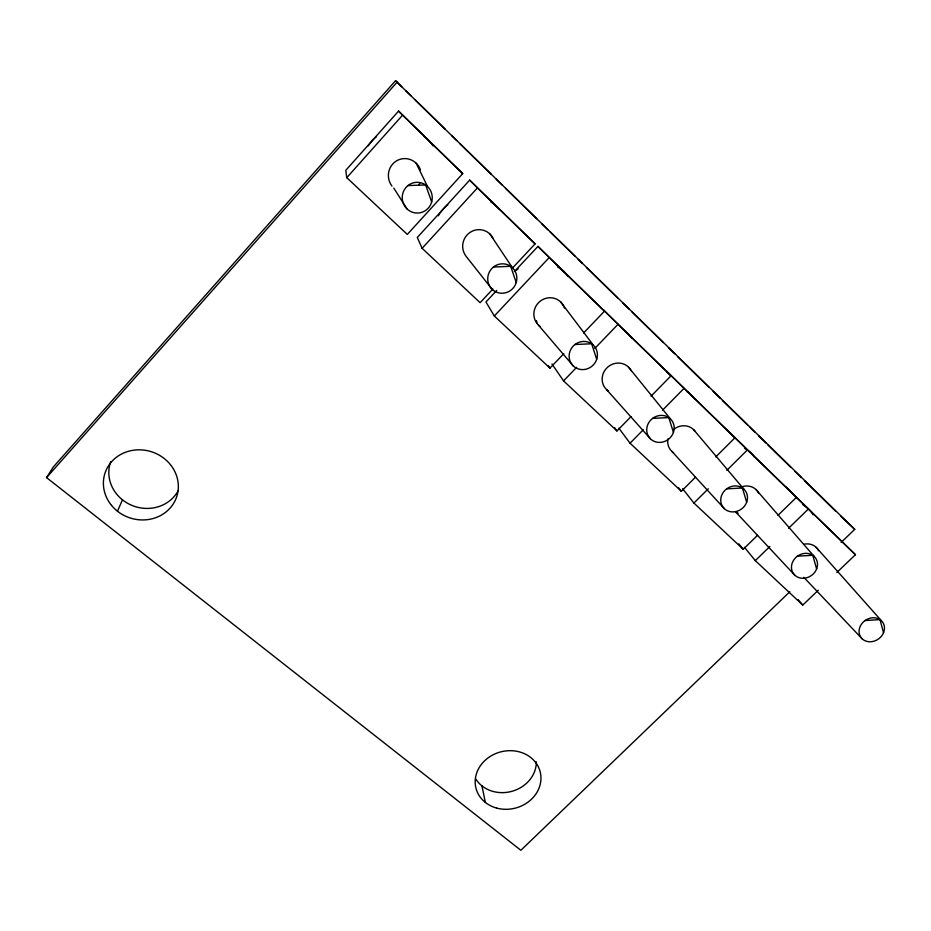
<?xml version="1.0" encoding="UTF-8"?>
<svg xmlns="http://www.w3.org/2000/svg" width="931" height="931" viewBox="0 0 931 931"><rect width="100%" height="100%" fill="white"/><g stroke="black" fill="none" stroke-linecap="round" stroke-linejoin="round"><path stroke-width="1.4" d="M117.446 511.212L122.485 499.854M789.837 591.744L520.871 850.294L46.55 477.603L53.37 466.92L395.547 80.706L854.728 529.367L841.124 542.447M46.55 477.603L397.351 81.858M398.561 111.103L345.773 170.338L346.774 177.681L407.312 234.426L462.707 173.631L398.561 111.103L462.707 173.631M346.774 177.681L402.506 115.223M512.515 268.023L535.092 243.864L469.678 180.125L417.286 237.486L422.115 248.309L480.117 302.68L492.883 289.029M422.115 248.309L477.428 187.922L469.678 180.125M496.747 290.437L485.947 301.981L494.326 315.993L549.953 368.129L563.825 353.64M514.412 271.561L537.967 246.378L604.475 311.187L583.656 332.926M494.326 315.993L549.197 257.561L537.967 246.378M630.985 416.646L616.962 430.948L563.569 380.895L576.673 367.28M594.816 348.415L618.009 324.314L603.567 310.035L671.042 375.775L651.013 396.21M695.504 477.161L681.341 491.289L630.043 443.203L643.286 429.761M662.639 410.106L684.029 388.378L734.955 437.791L715.73 456.97M757.531 535.313L743.229 549.29L693.909 503.066L708.316 488.752M726.843 470.353L747.43 449.894L796.366 497.387L777.979 515.355M818.256 590.277L802.755 605.092L755.309 560.625L769.879 546.462M788.604 528.249L808.364 509.024L855.438 554.701L836.841 572.484M865.05 620.558L879.993 619.604L881.413 620.733A13.267 11.405 -34 0 1 874.779 640.935A13.267 11.405 -34 0 1 859.394 628.658A13.267 11.405 -34 0 1 879.993 619.604L883.531 632.743M797.402 556.191L812.751 555.283L814.229 556.459A13.546 11.94 -34.9 0 1 807.782 577.429A13.546 11.94 -34.9 0 1 791.746 564.593A13.546 11.94 -34.9 0 1 812.751 555.283L816.627 568.946M726.657 488.868L742.426 488.007L743.962 489.24A13.837 12.51 -36.3 0 1 737.724 511.038A13.837 12.51 -36.3 0 1 720.99 497.585A13.837 12.51 -36.3 0 1 742.426 488.007L746.662 502.251M652.584 418.391L668.795 417.577L670.401 418.869A14.14 13.127 -38.5 0 1 664.408 441.538A14.14 13.127 -38.5 0 1 646.929 427.434A14.14 13.127 -38.5 0 1 668.795 417.577L673.439 432.438M574.951 344.517L591.627 343.76L593.315 345.122A14.454 13.779 -42.9 0 1 587.589 368.723A14.454 13.779 -42.9 0 1 569.307 353.92A14.454 13.779 -42.9 0 1 591.627 343.76L596.701 359.285M493.5 267.011L510.677 266.313L512.434 267.744A14.815 14.454 -56.7 0 1 506.999 292.346A14.815 14.454 -56.7 0 1 487.867 276.786A14.815 14.454 -56.7 0 1 510.677 266.313L516.216 282.547M407.929 185.583L425.63 184.955L427.48 186.468A15.373 15.012 86.3 0 1 422.383 212.14A15.373 15.012 86.3 0 1 402.332 195.766A15.373 15.012 86.3 0 1 425.63 184.955L431.681 201.957M854.728 529.367L840.74 516.216M727.332 430.145L808.364 509.024M785.776 486.855L855.438 554.701M477.428 187.922L535.092 243.864M549.197 257.561L604.475 311.187M618.009 324.314L671.042 375.775M395.547 80.706L401.773 86.792M405.928 90.854L411.118 95.928M415.273 99.989L445.367 129.432M451.593 135.519L456.772 140.593M459.891 143.642L491.021 174.097M496.211 179.171L502.437 185.269M505.545 188.306L536.687 218.762M541.877 223.847L548.103 229.934M550.174 231.959L575.079 256.328M578.198 259.377L582.341 263.438M586.495 267.5L617.625 297.955M622.816 303.029L629.042 309.115M632.149 312.164L663.291 342.62M668.47 347.694L674.707 353.78M677.815 356.829L708.945 387.284M713.099 391.346L720.361 398.456M722.433 400.481L747.349 424.85M749.42 426.875L754.61 431.949M758.753 436.011L766.027 443.121M768.098 445.146L790.931 467.49M795.074 471.552L801.312 477.638M804.419 480.687L835.549 511.142M747.43 449.894L666.643 371.248L684.029 388.378M688.335 392.254L691.198 395.07M626.365 332.111L629.088 334.799M562.58 270.223L564.512 272.143M803.79 577.301L862.176 638.841M735.56 511.841L794.783 575.195M667.934 438.955A15.408 14.221 -38.4 0 0 670.355 449.72L724.318 508.629M536.477 320.578L536.954 323.383L573.287 365.964M650.571 438.966L605.01 387.843A15.711 14.815 -41.6 0 1 609.584 365.697A15.711 14.815 -41.6 0 1 631.206 370.771M816.208 547.347L881.413 620.733M756.077 489.601L814.229 556.459M693.537 429.552L743.962 489.24M798.216 599.669L802.755 605.092M744.451 547.323L755.309 560.625M628.437 367.047L670.401 418.869M738.807 543.855L743.229 549.29M682.621 488.705L693.909 503.066M492.208 289.39L466.012 256.2A16.421 16.06 -68.5 0 1 470.039 232.401A16.421 16.06 -68.5 0 1 492.988 238.08M678.676 487.867L681.341 491.289M560.637 301.923L593.315 345.122M618.871 428.202L630.043 443.203M614.483 427.573L616.962 430.948M551.943 363.963L563.569 380.895M548.382 365.79L549.953 368.129M489.939 234.042L512.434 267.744M393.755 188.05L407.068 208.963M416.169 163.204L427.48 186.468M481.944 785.88L485.365 802.452M804.081 544.204A14.861 13.115 -35.3 0 1 818.617 550.675M741.344 486.948A15.129 13.651 -36.6 0 1 758.602 493.058M738.155 513.179A15.129 13.651 -36.6 0 1 736.246 512.131M673.59 452.78A15.408 14.221 -38.4 0 1 671.845 451.384M674.16 429.04A15.408 14.221 -38.4 0 1 695.003 431.228M608.374 391.02A15.711 14.815 -41.6 0 1 606.558 389.565M536.954 323.383A16.025 15.443 -48.5 0 1 542.342 299.782A16.025 15.443 -48.5 0 1 564.489 308.056M540.457 326.7A16.025 15.443 -48.5 0 1 538.572 325.187M391.986 186.095A17.014 16.537 82.5 0 1 396.804 160.702A17.014 16.537 82.5 0 1 420.451 169.849M419.939 182.837A17.014 16.537 82.5 0 1 418.671 185.141M802.569 504.509A35.122 31.27 -35.9 0 1 813.124 514.75M744.777 448.463A35.727 32.492 -37.3 0 1 754.331 456.946M687.066 391.695A36.367 33.772 -39.4 0 1 694.689 399.085M624.806 331.285A37.042 35.122 -43 0 1 631.881 337.883M557.634 266.929A37.775 36.518 -51.2 0 1 568.306 276.484M516.228 270.281A37.775 36.518 -51.2 0 1 518.16 268.861M490.695 201.818A38.695 37.857 -72.8 0 1 499.784 209.58M438.315 215.829A38.695 37.857 -72.8 0 1 439.607 213.758M440.293 212.745A38.695 37.857 -72.8 0 1 447.799 204.785M368.269 145.841A40.056 38.869 81.5 0 1 376.52 136.578M423.57 135.81A40.056 38.869 81.5 0 1 432.938 145.795M536.337 761.791A32.422 28.558 -14.4 0 1 512.213 791.234A32.422 28.558 -14.4 0 1 475.846 779.096M178.228 490.602A36.821 34.04 18.1 0 1 131.504 505.23A36.821 34.04 18.1 0 1 110.696 461.718M496.537 808.05A33.144 29.059 -14.4 0 0 540.515 773.324A33.144 29.059 -14.4 0 0 487.146 758.59A33.144 29.059 -14.4 0 0 496.537 808.05M111.534 505.405A37.74 34.784 17.5 0 0 175.738 499.249A37.74 34.784 17.5 0 0 135.332 449.999A37.74 34.784 17.5 0 0 111.534 505.405"/></g></svg>
